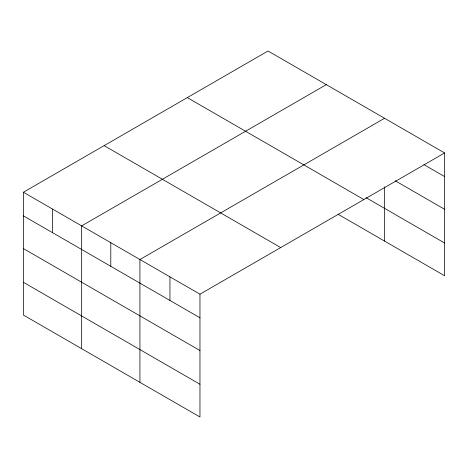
<?xml version="1.0" encoding="UTF-8"?>
<svg xmlns="http://www.w3.org/2000/svg" width="468" height="468" viewBox="0 0 468 468"><rect width="100%" height="100%" fill="white"/><g stroke="black" fill="none" stroke-linecap="round" stroke-linejoin="round"><path stroke-width="0.7" d="M23.4 192.243L199.965 294.185L199.965 416.994L23.4 315.058L23.4 192.243L268.035 51.006L444.6 152.942L444.6 275.757L338.077 214.256M326.301 84.644L81.666 225.88L81.666 348.695M384.567 118.287L139.932 259.524L139.932 382.333M199.965 294.185L444.6 152.942M423.961 164.642L444.6 176.553M395.197 180.771L444.6 209.29M365.97 197.625L444.6 243.021M187.305 97.613L363.87 199.555M104.13 145.636L280.695 247.572M23.4 215.853L199.965 317.79M23.4 248.59L199.965 350.526M23.4 282.315L199.965 384.257M384.567 186.831L384.567 241.096M169.948 276.851L169.948 300.462M110.799 242.705L110.799 266.31M52.533 209.061L52.533 232.672"/></g></svg>
